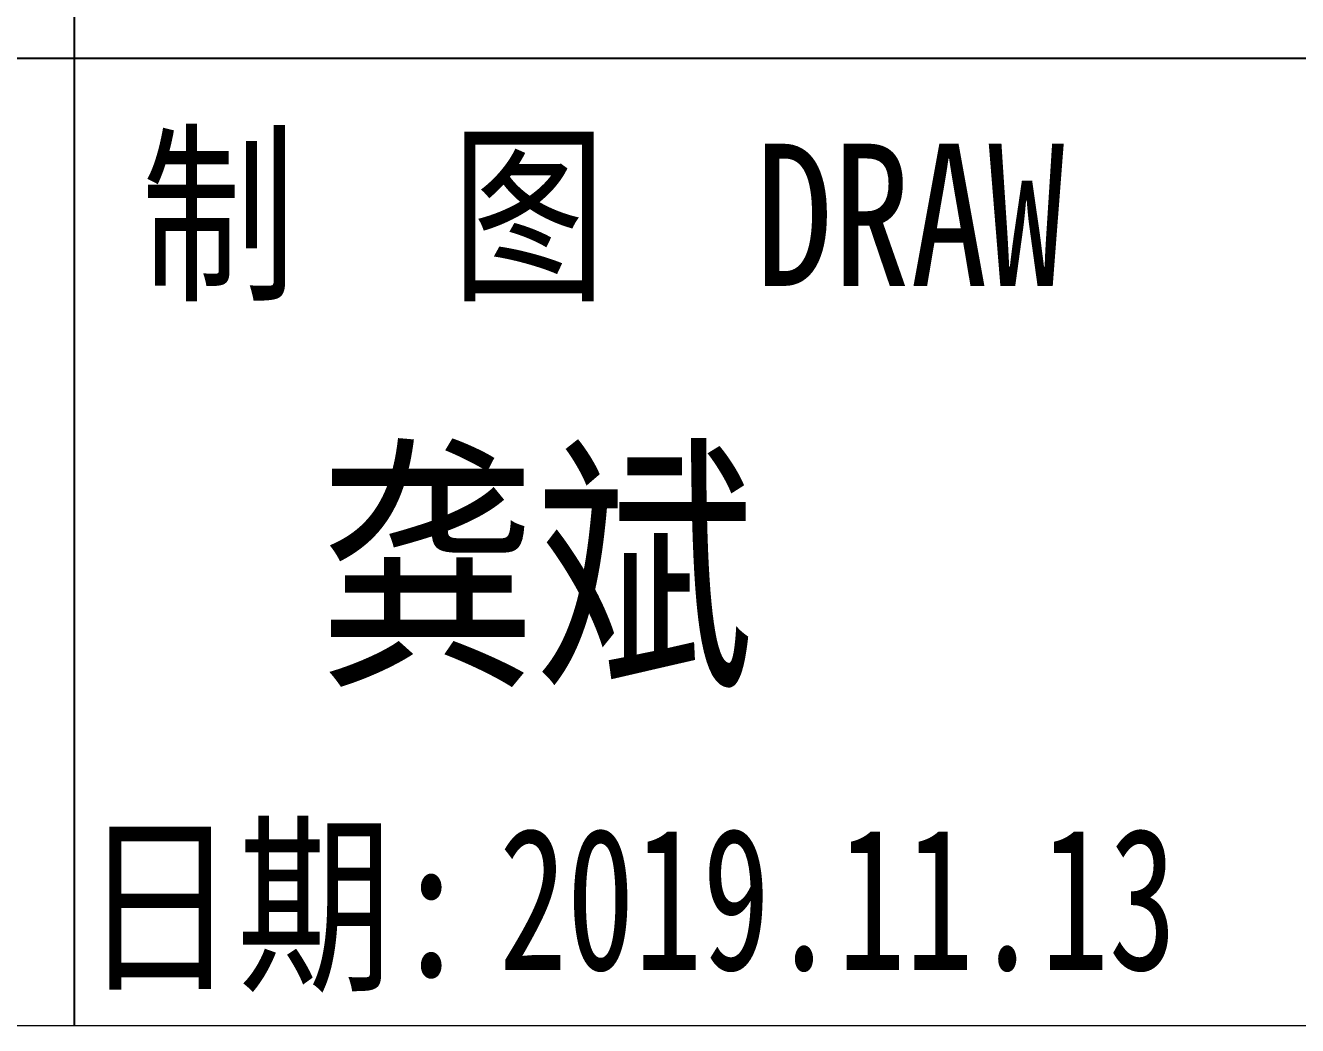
# Model space of a CAD drawing. Header units: millimetres. Extents: x -30157 to 38882, y -29543 to -7215.
# Drawn here: x -29901.27 to -29878.92, y -29529.02 to -29511.44 of the extents above; entities that cross this region are included whole.
import ezdxf
from ezdxf.enums import TextEntityAlignment as Align

# ---------------------------------------------------------------- set-up
doc = ezdxf.new("R2010")
doc.units = ezdxf.units.MM
doc.header["$LTSCALE"] = 0.5
doc.layers.add('图框', color=7, linetype='Continuous', lineweight=18)
doc.layers.add('图框文字', color=7, linetype='Continuous')
doc.styles.add('国标', font='simfang.ttf', dxfattribs={"width": 0.8})

# ---------------------------------------------------------------- blocks, each defined once
blk = doc.blocks.new('GZDEH零件A3图框V01版')
at = {"layer": '图框', "linetype": 'Continuous'}
blk.add_line((2882.49, -1832.961), (3272.49, -1832.961), dxfattribs=at)
at = {"layer": '图框文字', "color": 9}
for p, q in [((3114.17, -1802.211), (3114.17, -1815.961)), ((3181.99, -1815.961), (3092.49, -1815.961)), ((3114.17, -1815.961), (3114.17, -1832.961)), ((3114.17, -1815.961), (3114.17, -1832.961))]:
    blk.add_line(p, q, dxfattribs=at)
at = {"layer": '图框文字', "color": 9, "style": '国标', "width": 0.8}
for s, p in [('制  图', (3119.431, -1819.96)), ('日期:', (3117.713, -1832.097))]:
    blk.add_text(s, height=2.5, dxfattribs=at).set_placement(p, align=Align.CENTER)
blk.add_text(' DRAW', height=2.5, dxfattribs=at).set_placement((3124.776, -1819.96))
blk = doc.blocks.new('DEH A3')
at = {"layer": '图框'}
blk.add_blockref('GZDEH零件A3图框V01版', (-2857.49, 1846.461), dxfattribs=at)

msp = doc.modelspace()

# ---------------------------------------------------------------- block references
at = {"layer": '图框'}
msp.add_blockref('DEH A3', (-30157.091, -29542.523), dxfattribs=at)

# ---------------------------------------------------------------- texts
at = {"layer": '图框文字', "color": 3, "style": '国标'}
for s, height, width, p in [('龚斌', 3.5, 0.8, (-29896.113, -29522.706)), ('2019.11.13', 2.5, 0.7, (-29892.948, -29528.043))]:
    msp.add_text(s, height=height, dxfattribs=dict(at, width=width)).set_placement(p)

doc.saveas('drawing.dxf')
